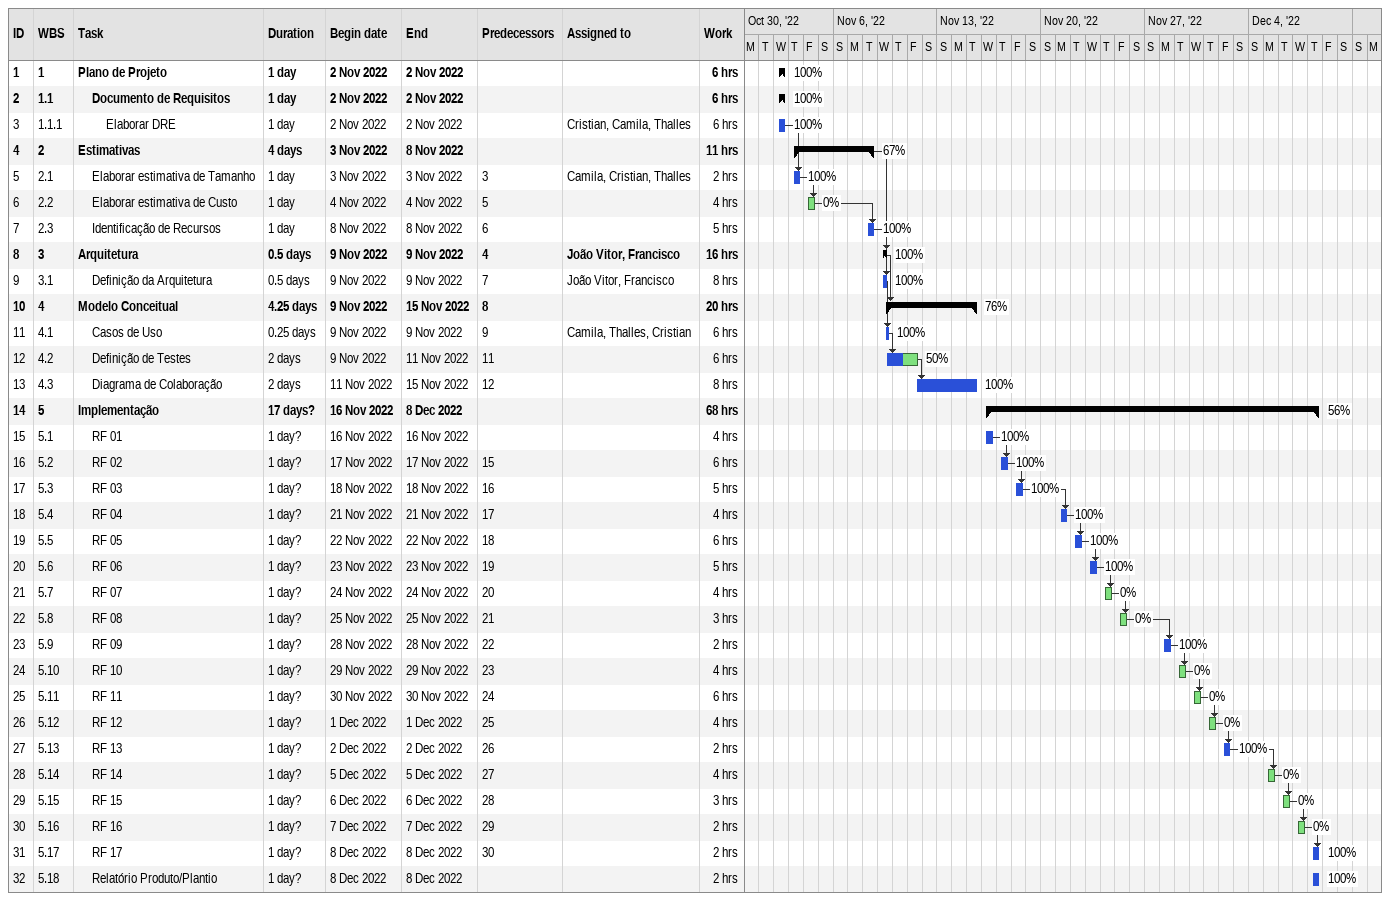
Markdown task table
| ID | WBS | Task | Duration | Start | Finish | Predecessors | Resources | % complete | Work (h) |
|---|---|---|---|---|---|---|---|---|---|
| 1 | 1 | **Plano de Projeto** | 1d | 2022-11-02 | 2022-11-02 |  |  | 100 | 6 |
| 2 | 1.1 | **Documento de Requisitos** | 1d | 2022-11-02 | 2022-11-02 |  |  | 100 | 6 |
| 3 | 1.1.1 | Elaborar DRE | 1d | 2022-11-02 | 2022-11-02 |  | Cristian, Camila, Thalles | 100 | 6 |
| 4 | 2 | **Estimativas** | 4d | 2022-11-03 | 2022-11-08 |  |  | 67 | 11 |
| 5 | 2.1 | Elaborar estimativa de Tamanho | 1d | 2022-11-03 | 2022-11-03 | 3 | Camila, Cristian, Thalles | 100 | 2 |
| 6 | 2.2 | Elaborar estimativa de Custo | 1d | 2022-11-04 | 2022-11-04 | 5 |  | 0 | 4 |
| 7 | 2.3 | Identificação de Recursos | 1d | 2022-11-08 | 2022-11-08 | 6 |  | 100 | 5 |
| 8 | 3 | **Arquitetura** | 0.5d | 2022-11-09 | 2022-11-09 | 4 | João Vitor, Francisco | 100 | 16 |
| 9 | 3.1 | Definição da Arquitetura | 0.5d | 2022-11-09 | 2022-11-09 | 7 | João Vitor, Francisco | 100 | 8 |
| 10 | 4 | **Modelo Conceitual** | 4.25d | 2022-11-09 | 2022-11-15 | 8 |  | 76 | 20 |
| 11 | 4.1 | Casos de Uso | 0.25d | 2022-11-09 | 2022-11-09 | 9 | Camila, Thalles, Cristian | 100 | 6 |
| 12 | 4.2 | Definição de Testes | 2d | 2022-11-09 | 2022-11-11 | 11 |  | 50 | 6 |
| 13 | 4.3 | Diagrama de Colaboração | 2d | 2022-11-11 | 2022-11-15 | 12 |  | 100 | 8 |
| 14 | 5 | **Implementação** | 17d? | 2022-11-16 | 2022-12-08 |  |  | 56 | 68 |
| 15 | 5.1 | RF 01 | 1d? | 2022-11-16 | 2022-11-16 |  |  | 100 | 4 |
| 16 | 5.2 | RF 02 | 1d? | 2022-11-17 | 2022-11-17 | 15 |  | 100 | 6 |
| 17 | 5.3 | RF 03 | 1d? | 2022-11-18 | 2022-11-18 | 16 |  | 100 | 5 |
| 18 | 5.4 | RF 04 | 1d? | 2022-11-21 | 2022-11-21 | 17 |  | 100 | 4 |
| 19 | 5.5 | RF 05 | 1d? | 2022-11-22 | 2022-11-22 | 18 |  | 100 | 6 |
| 20 | 5.6 | RF 06 | 1d? | 2022-11-23 | 2022-11-23 | 19 |  | 100 | 5 |
| 21 | 5.7 | RF 07 | 1d? | 2022-11-24 | 2022-11-24 | 20 |  | 0 | 4 |
| 22 | 5.8 | RF 08 | 1d? | 2022-11-25 | 2022-11-25 | 21 |  | 0 | 3 |
| 23 | 5.9 | RF 09 | 1d? | 2022-11-28 | 2022-11-28 | 22 |  | 100 | 2 |
| 24 | 5.10 | RF 10 | 1d? | 2022-11-29 | 2022-11-29 | 23 |  | 0 | 4 |
| 25 | 5.11 | RF 11 | 1d? | 2022-11-30 | 2022-11-30 | 24 |  | 0 | 6 |
| 26 | 5.12 | RF 12 | 1d? | 2022-12-01 | 2022-12-01 | 25 |  | 0 | 4 |
| 27 | 5.13 | RF 13 | 1d? | 2022-12-02 | 2022-12-02 | 26 |  | 100 | 2 |
| 28 | 5.14 | RF 14 | 1d? | 2022-12-05 | 2022-12-05 | 27 |  | 0 | 4 |
| 29 | 5.15 | RF 15 | 1d? | 2022-12-06 | 2022-12-06 | 28 |  | 0 | 3 |
| 30 | 5.16 | RF 16 | 1d? | 2022-12-07 | 2022-12-07 | 29 |  | 0 | 2 |
| 31 | 5.17 | RF 17 | 1d? | 2022-12-08 | 2022-12-08 | 30 |  | 100 | 2 |
| 32 | 5.18 | Relatório Produto/Plantio | 1d? | 2022-12-08 | 2022-12-08 |  |  | 100 | 2 |
